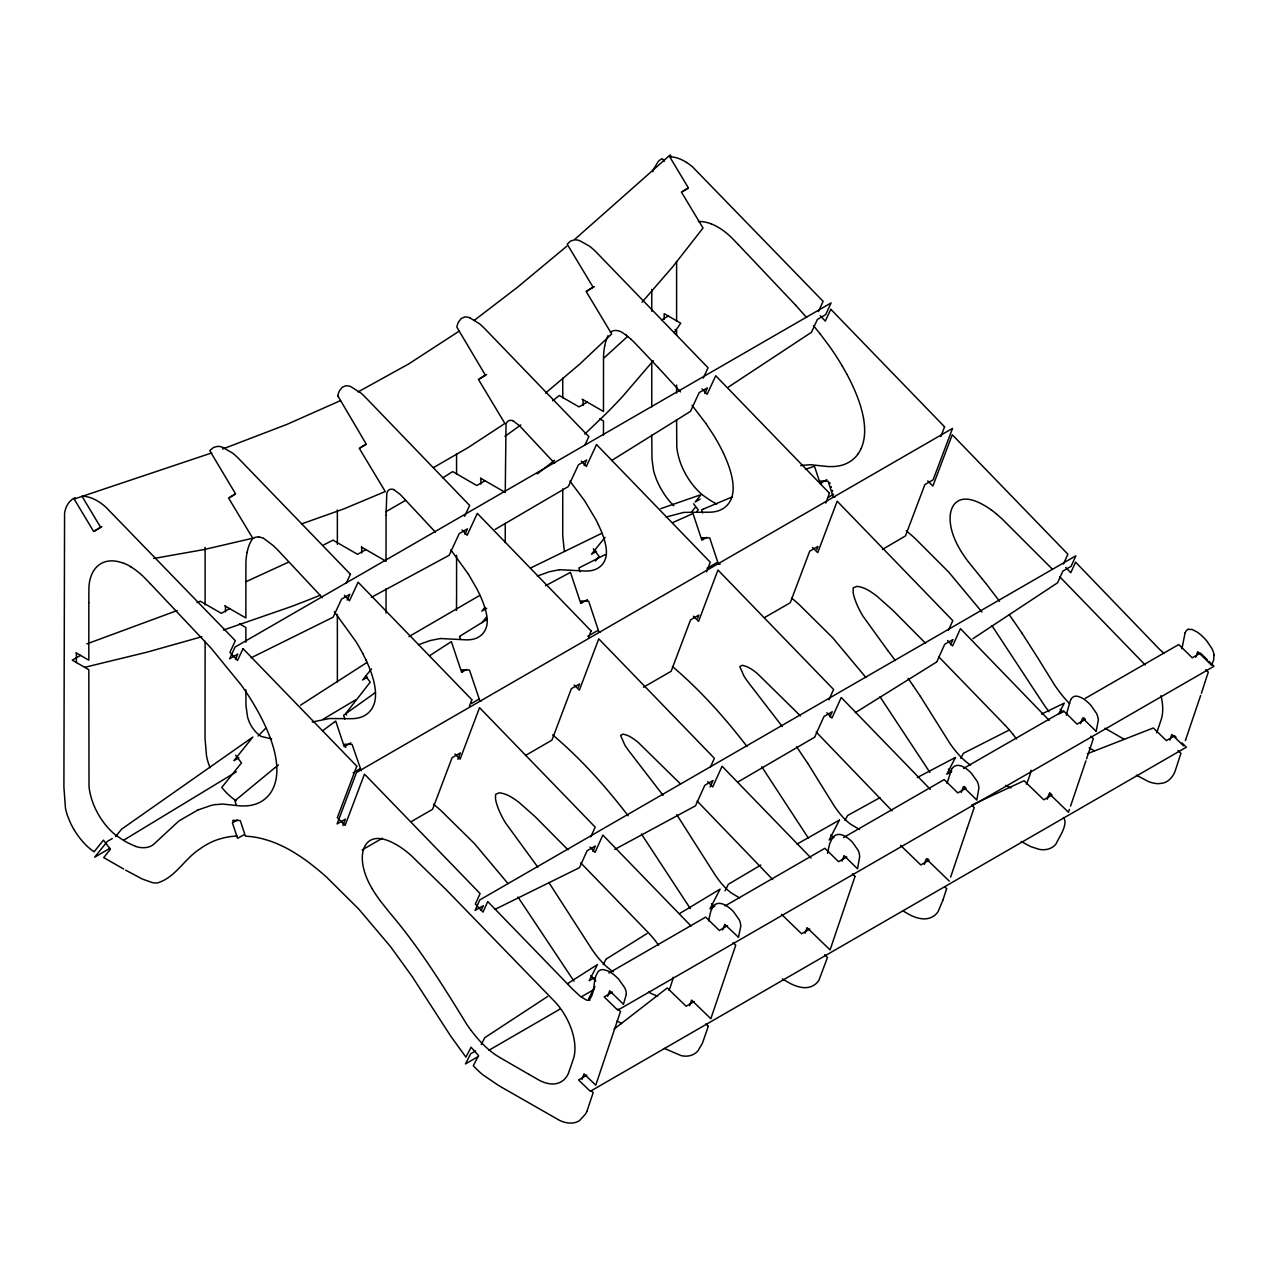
<?xml version="1.0" encoding="UTF-8"?>
<svg xmlns="http://www.w3.org/2000/svg" width="1278" height="1278" viewBox="0 0 1278 1278"><rect width="100%" height="100%" fill="white"/><g stroke="black" fill="none" stroke-linecap="round" stroke-linejoin="round"><path stroke-width="1.5" d="M88.821 602.769L88.821 660.183L76.057 652.818M245.855 689.785L245.967 705.456L247.485 716.623A22.014 12.7 60 0 0 249.673 722.853A20.672 11.933 60 0 0 253.204 728.795A21.119 12.189 60 0 0 257.613 733.716A20.176 11.646 60 0 0 261.191 736.4L271.591 738.908M456.581 555.355L456.581 594.685M562.751 488.819L562.719 535.498L564.205 549.907A43.468 25.097 60 0 0 564.556 551.441M651.764 361.003L651.764 406.867M651.764 289.451L651.764 311.257M676.605 419.951L676.797 446.981A45.209 26.103 60 0 0 678.283 455.607A47.286 27.301 60 0 0 681.094 464.505A46.791 27.014 60 0 0 685.184 473.275A46.711 26.966 60 0 0 690.312 481.55A47.574 27.461 60 0 0 696.286 488.979A44.251 25.544 60 0 0 702.852 495.225L709.705 500.002A120.404 69.523 60 0 0 716.623 503.995M676.605 393.033L676.605 385.061M88.821 602.753L88.933 586.89A57.382 33.132 60 0 1 90.019 579.653A58.852 33.979 60 0 1 92.224 573.375A58.484 33.771 60 0 1 95.499 568.247A58.564 33.819 60 0 1 123.615 563.31M651.764 435.063L651.972 459.026L653.473 470.08A41.759 24.106 60 0 0 655.806 477.7L657.132 481.039A47.717 27.541 60 0 0 662.164 490.8A48.181 27.812 60 0 0 666.876 497.813A46.088 26.614 60 0 0 671.413 503.292L673.794 505.769M676.605 261.415L676.605 320.826M386.052 515.306L386.036 560.483M386.052 515.29L386.803 493.372A12.556 7.253 60 0 1 388.432 490.305A12.684 7.317 60 0 1 391.419 489.186A12.556 7.253 60 0 1 393.672 489.554M456.565 595.404L456.486 610.389M626.316 994.364L623.44 1004.268M1181.942 648.697L1185.121 632.69M708.571 920.879L710.808 911.118L713.204 906.326A21.726 12.54 60 0 1 716.527 903.802A20.368 11.758 60 0 1 724.866 904.92A27.365 15.799 60 0 1 730.856 909.137A29.186 16.854 60 0 1 733.428 911.565L739.355 919.984A12.317 7.109 60 0 1 740.761 926.422L738.492 937.141M827.473 853.369L829.757 843.416L832.585 837.745A25.145 14.521 60 0 1 835.812 835.093A19.729 11.39 60 0 1 843.895 835.636A25.592 14.777 60 0 1 849.822 839.742A27.781 16.039 60 0 1 852.378 842.122L858.225 850.429A13.179 7.604 60 0 1 859.647 856.819L857.538 868.816L844.039 855.589L841.994 861.148M1066.795 713.092L1070.597 699.737M1066.731 713.443L1066.395 715.217M947.014 783.366L951.711 768.877M337.775 395.765L366.195 444.041L360.54 447.731M1204.962 682.26L1208.285 672.132L1205.793 669.688M1204.723 683.043L1201.4 693.315M942.972 899.92L946.615 888.801M942.892 900.207L938.18 911.47A46.791 27.014 60 0 1 935.017 915.048A46.455 26.822 60 0 1 927.812 918.531A46.631 26.918 60 0 1 922.844 918.834A50.018 28.883 60 0 1 913.45 916.502A62.606 36.151 60 0 1 909.009 914.393L902.891 910.894M708.3 1026.314L702.405 1043.263L697.932 1050.867A44.538 25.72 60 0 1 694.321 1053.887A45.481 26.263 60 0 1 686.398 1056.139A45.577 26.311 60 0 1 681.158 1055.628L664.432 1048.471M967.686 826.706L974.203 807.6L971.647 805.092L1024.093 780.73L1043.759 799.756L1052.018 794.996L1049.653 792.711M967.59 826.978L967.302 827.84M950.656 877.059L967.206 828.128M1070.581 806.098L1085.885 760.889M1185.76 739.419L1200.681 695.392M1086.572 758.86L1093.329 738.7L1090.805 736.224M1185.649 739.706L1185.345 740.601M1029.717 775.522L1030.627 772.263A22.285 12.86 60 0 0 1030.899 770.235M1069.478 809.341L1068.472 812.265L1049.206 793.622L1047.225 799.261M738.444 937.269L724.77 924.345L722.725 929.921M596.682 1082.466L620.485 1011.473L617.945 1008.981M596.411 1083.233L595.74 1085.15L584.014 1073.808L582.033 1079.431M653.489 169.319L658.202 161.523A47.574 27.461 60 0 1 662.196 158.664L664.464 161.172M689.609 1005.722L691.59 1000.099L710.84 1018.726L735.729 945.193L733.109 942.621M805.06 933.26L807.041 927.636L830.077 949.921L855.014 876.436M924.266 864.439L926.246 858.816L949.282 881.101M1029.557 775.954L1027.879 780.746A78.645 45.401 60 0 1 1027.129 782.535L1026.378 784.149M1169.833 740.074L1171.814 734.451L1183.556 745.809M607.625 996.345L609.67 990.769L623.233 1004.077M961.264 792.392L963.292 786.817L976.823 800.076L978.884 787.999A13.531 7.812 60 0 0 977.303 781.545L971.408 773.238A28.324 16.358 60 0 0 968.884 770.842A25.991 15.017 60 0 0 962.973 766.704A18.787 10.847 60 0 0 954.858 766.049A24.25 13.994 60 0 0 951.743 768.909M1080.533 723.62L1082.562 718.06L1096.093 731.32M1195.697 657.259L1197.726 651.684L1211.24 664.927M1156.718 732.789L1161.367 719.035A52.286 30.193 60 0 0 1162.389 714.258L1162.469 713.587A45.673 26.359 60 0 0 1162.708 708.252L1162.692 707.501A47.158 27.237 60 0 0 1162.165 701.75L1162.037 700.951A46.759 26.998 60 0 0 1160.951 695.695M356.738 766.289L337.328 817.696L345.092 825.396L364.47 774.117L480.097 893.578L475.368 904.057L482.988 912.109L487.749 901.565L572.608 989.172L580.595 996.584L586.442 1000.051A8.674 5.016 60 0 0 588.87 1000.019C595.979 992.83 592.257 980.53 597.721 972.254A16.758 9.681 60 0 1 601.123 969.794A17.86 10.32 60 0 1 604.095 969.746L608.12 971.04A26.566 15.336 60 0 1 609.989 972.047A32.014 18.483 60 0 1 616.076 976.664A32.972 19.042 60 0 1 618.68 979.204L624.798 987.846A11.278 6.518 60 0 1 626.332 994.38M342.903 825.588L345.332 819.166L337.088 823.927L356.498 772.519L952.541 428.402L933.116 479.809L924.873 484.57L905.447 535.961L882.411 549.428M469.377 706.303L471.822 699.849M457.907 759.372L460.336 752.918L452.092 757.694L432.587 809.293L411.436 821.514M588.599 637.45L591.027 631.028M578.391 687.149L579.605 683.938L571.362 688.698L551.92 740.154L525.45 755.49M706.59 571.841L710.233 562.208L596.522 444.552M697.612 618.312L698.826 615.101L690.567 619.862L671.142 671.285L643.473 687.229M825.796 503.053L829.438 493.372M816.754 549.652L817.968 546.425L809.725 551.185L790.235 602.769L764.851 617.386M940.88 436.581L944.522 426.932M1096.173 731.399L1098.361 719.849A13.515 7.796 60 0 0 1096.476 713.348L1091.124 705.6A30.704 17.732 60 0 0 1088.009 702.469A28.707 16.566 60 0 0 1082.067 698.012L1078.52 696.526A16.39 9.457 60 0 0 1073.68 696.67A20.144 11.63 60 0 0 1070.645 699.785M481.215 910.319L483.308 905.703L475.049 910.463L479.809 899.92L1075.852 555.802L1071.092 566.346L1062.833 571.106L1057.561 582.8L972.862 638.728M590.803 836.818L595.181 827.122L479.554 707.661L460.096 759.148L454.92 754.02M592.912 851.388L595.34 845.988L587.097 850.749L579.461 867.682L495.097 909.313M710.312 767.311L714.386 758.301L598.759 638.84L579.365 690.168L574.189 685.04M710.121 786.976L713.028 780.523L704.785 785.299L695.52 805.811L614.75 849.407M828.943 699.769L833.591 689.481L717.964 570.02L698.587 621.332L693.395 616.204M814.677 737.102L823.99 716.463L832.25 711.702L829.933 716.83M948.436 630.342L952.797 620.661L837.17 501.2L817.728 552.655L812.552 547.527M936.918 661.557L944.714 644.288L952.973 639.511L950.576 644.799M1063.44 564.045L1067.881 554.221L952.254 434.76L932.876 486.039L927.7 480.895M608.04 335.667L607.194 337.632A90.818 52.446 60 0 0 605.884 341.29A76.408 44.123 60 0 0 604.718 345.955M235.471 659.176L237.852 654.032L229.609 658.809L235.056 647.067L831.099 302.934L825.652 314.676L817.393 319.452L811.402 332.328L728.476 387.026M242.996 648.729L237.532 660.47L229.928 652.371L235.344 640.709L105.882 507.19A47.366 27.349 60 0 0 100.051 502.589A47.11 27.205 60 0 0 89.811 497.477A46.471 26.838 60 0 0 81.968 496.231L100.579 527.207L94.923 530.881M346.162 583.455L350.428 574.269M347.137 600.085L349.821 594.302L341.561 599.078L333.159 617.178L251.143 657.787M464.585 516.312L469.633 505.449L366.083 397.985A56.376 32.557 60 0 0 360.652 392.841L350.811 386.643A20.64 11.917 60 0 0 345.715 385.78L342.216 387.33L339.613 390.557A34.554 19.953 60 0 0 337.775 395.765M464.936 534.3L467.46 528.836L459.217 533.613L449.137 555.291L371.355 597.353M585.052 444.776L588.838 436.629L485.033 328.941A56.951 32.877 60 0 0 479.601 323.861L469.761 317.743M584.158 465.448L586.682 460.016L578.423 464.777L568.295 486.599L495.113 529.411M596.491 444.632L586.346 466.454L581.282 461.054M703.251 378.128L708.06 367.792L595.197 251.079A54.347 31.375 60 0 0 589.605 246.271L579.637 240.647A25.784 14.889 60 0 0 574.413 239.865L570.595 241.063L567.192 244.162L593.04 287.167L587.385 290.841M690.615 411.053L699.194 392.602L707.437 387.841L704.817 393.496M818.399 311.56L823.128 301.352L692.436 166.763A50.305 29.043 60 0 0 686.542 162.45M830.78 309.372L825.316 321.113L820.252 315.714M586.906 1111.365L593.152 1092.706L590.931 1090.565M668.953 990.226L669.512 989.012A78.645 45.401 60 0 0 670.215 987.335L673.011 978.74A22.285 12.86 60 0 0 673.234 977.223M1211.592 665.279L1213.653 659.975L1213.988 654.815M481.231 1044.557L484.745 1037.72L547.543 996.536M603.248 964.618L605.9 959.474M594.925 986.6L588.567 998.949L589.877 1000.307M725.009 890.862L728.396 884.248L760.825 865.062M839.358 820.188L829.166 840.013L834.119 837.154M845.014 820.46L847.554 815.54L880.015 797.632M955.273 757.758L946.79 774.26L951.743 771.401M960.752 758.381L963.356 753.333L1008.693 730.297M1058.472 714.418L1064.286 703.124L1041.522 714.098M674.225 332.647L680.727 323.206L664.177 313.653L664.177 319.372M115.595 836.643L121.538 829.214L252.836 737.055L233.874 760.682L238.826 757.822M258.108 735.984L265.457 728.524M371.499 668.905L362.601 679.992L367.553 677.132M653.266 360.7L622.961 396.084A1076.14 621.3 0 0 1 605.676 414.072L584.829 434.025M484.809 607.417L481.822 611.156L486.774 608.296M481.95 622.658L486.439 617.066M605.021 537.351L591.506 554.205L596.459 551.345M595.42 560.994L599.11 556.393L593.296 548.789M691.558 512.015L695.52 507.094M696.558 511.935L698.219 509.858L693.571 503.772M642.003 302.263L672.675 266.846L703.028 228.011L681.414 192.067L688.011 188.265M627.514 336.513L604.19 357.776M574.685 239.417L670.199 154.926L671.413 156.938M566.793 246.223L517.462 287.278L474.154 320.458M274.658 767.918L234.896 800.795L236.462 805.491M614.095 1029.094L667.244 987.958L686.142 1006.233L694.401 1001.473M545.53 393.081L579.605 364.23L611.683 333.957L586.091 291.384L594.35 286.623M274.818 767.806L278.46 764.883M552.687 400.733L559.285 395.509L578.982 406.883L587.241 402.123M322.439 730.904L333.574 722.629M333.718 722.517L335.715 721.048L344.261 746.703L350.859 742.885M520.785 424.951L504.922 436.405M375.524 692.468L343.622 715.265L344.884 719.035M459.361 331.018L408.593 364.006L358.08 391.915M504.906 423.465L468.067 447.604L433.354 467.652M300.586 705.152L367.09 662.387M429.488 655.774L451.374 641.588L461.614 672.308L466.566 669.448M682.708 191.524L688.363 187.85L669.752 156.874L670.599 156.874A45.673 26.375 60 0 1 676.302 157.737L678.81 158.552A48.34 27.908 60 0 1 686.526 162.45M229.864 497.461L235.519 493.787L209.816 450.767A35.257 20.352 60 0 1 210.471 449.936L213.602 447.428L217.484 446.389A26.055 15.032 60 0 1 222.771 447.364L232.756 453.227A52.558 30.337 60 0 1 238.315 458.211L350.252 574.094M479.697 378.815L485.352 375.125L456.821 327.088A34.682 20.017 60 0 1 458.626 321.816L461.214 318.541L464.713 316.992A20.56 11.869 60 0 1 469.761 317.791M567.576 983.629L597.481 964.57L589.174 980.721L594.126 977.862M936.758 661.908L855.381 712.629M690.455 411.404L611.683 460.495M442.747 477.876L452.668 471.598L476.79 485.528L485.033 480.752M459.505 636.428L487.381 619.207M606.076 959.139L647.067 933.531M236.35 771.816L123.79 840.125M833.591 494.187L828.16 497.493M679.864 913.403L720.089 889.137L709.961 908.834L714.913 905.974M408.928 636.62L479.825 595.372M323.206 719.163L355.524 699.897M814.629 737.214L738.061 781.896M109.796 848.368L94.668 857.203L107.336 841.403L112.288 838.544M405.509 500.417L385.796 511.743M471.374 703.571L479.394 698.89M478.547 1056.315L465.448 1063.951L470.687 1053.775L475.64 1050.915M353.175 772.775L359.693 768.989M489.011 1050.212L560.387 1008.901M101.889 526.664L93.629 531.424L74.156 499.043L211.701 452.939M235.168 494.203L228.554 498.005L252.74 538.23L203.921 549.588L153.727 558.486M365.843 444.456L359.246 448.274L385.253 491.535L343.926 508.868L301.576 523.916M486.646 374.582L478.387 379.358L504.698 423.114M80.53 655.39L72.271 660.151L88.821 669.704L89.013 786.337A45.209 26.103 60 0 0 90.498 794.964A47.286 27.301 60 0 0 93.31 803.862A46.791 27.014 60 0 0 97.384 812.632A46.711 26.966 60 0 0 102.528 820.907A47.574 27.461 60 0 0 108.502 828.336A44.251 25.544 60 0 0 115.068 834.582L121.921 839.358A120.404 69.523 60 0 0 128.838 843.352L135.692 846.419M661.7 319.851L668.314 316.033M229.625 608.584L221.366 613.36L200.311 601.203L197.036 602.545M365.827 549.588L357.584 554.348L333.238 540.29M700.104 499.155L695.152 502.014L701.079 494.634L660.742 508.66M587.401 599.654L580.803 603.456L570.515 572.56M706.814 537.319L701.862 540.179L692.995 513.548L672.388 522.734M237.357 819.981L232.404 822.84L237.548 838.304L244.322 834.614M826.786 479.665L820.188 483.483L814.437 466.214L805.923 469.138M608.871 973.021L705.68 917.109L719.29 930.448L727.533 925.687M725.057 905.926L824.901 848.304L838.544 861.676L846.803 856.915M843.576 837.553L944.202 779.58L957.813 792.919L966.072 788.143M1060.117 713.475L1063.424 711.558M612.434 992.095L604.174 996.872L617.753 1010.179L1214.004 666.269L1210.633 662.947M1200.489 653.026L1192.246 657.787L1178.731 644.543L1085.182 698.443M809.837 929.01L801.594 933.771L781.529 914.361M586.826 1075.165L578.567 1079.942L590.308 1091.3L1186.367 747.183L1181.958 742.933M382.441 838.224L362.217 849.838M963.58 768.429L1063.552 710.887L1077.082 724.147L1085.341 719.386L1083.648 717.725M581.41 996.776L594.014 989.523M587.848 636.204L597.737 630.533M797.041 844.087L839.406 820.093M707.022 568.311L716.846 562.687M545.53 585.739L570.451 572.368M917.3 777.519L955.449 757.439M530.418 568.103L601.283 533.549M332.999 540.163L323.542 544.987M605.245 554.588L578.838 567.991L580.116 571.825M340.523 400.605L286.783 424.456L222.516 449.073M288.269 562.272L246.239 581.586M666.157 517.015L683.826 512.382L707.245 512.206A104.189 60.146 60 0 0 711.047 512.143A81.536 47.078 60 0 0 715.233 511.615A71.073 41.04 60 0 0 719.147 510.513A65.418 37.765 60 0 0 722.757 508.788A60.721 35.065 60 0 0 725.984 506.407A54.443 31.439 60 0 0 728.732 503.356A47.941 27.685 60 0 0 730.92 499.586A42.142 24.33 60 0 0 732.406 495.113A40.385 23.308 60 0 0 733.093 489.985A43.308 25.001 60 0 0 732.997 484.362A48.26 27.86 60 0 0 732.166 478.403A55.194 31.87 60 0 0 730.712 472.221A64.219 37.078 60 0 0 728.732 465.943A74.955 43.276 60 0 0 726.303 459.649A87.687 50.625 60 0 0 723.524 453.402M703.763 508.884L701.59 509.81L702.66 513.005M703.922 508.804L732.294 496.918M197.978 809.948L179.064 820.827L153.296 844.678A46.328 26.742 60 0 1 148.2 847.09A47.558 27.445 60 0 1 142.241 847.681A44.522 25.704 60 0 1 135.708 846.435M537.367 576.058L549.492 571.697L559.62 569.7M418.529 644.719L430.287 640.518L440.415 638.521M197.994 809.948L210.806 805.539A154.798 89.364 60 0 1 214.337 804.725L222.596 804.054L239.369 805.827A129.174 74.587 60 0 0 245.584 805.907A100.307 57.909 60 0 0 251.494 805.204A92.192 53.229 60 0 0 257.006 803.59A89.795 51.855 60 0 0 262.054 801.066A84.747 48.931 60 0 0 266.527 797.584A78.469 45.305 60 0 0 270.361 793.159A72.287 41.743 60 0 0 273.412 787.759A67.127 38.755 60 0 0 275.553 781.433A63.117 36.439 60 0 0 276.703 774.228A62.031 35.816 60 0 0 276.767 766.305M1087.386 753.701L1153.331 727.981L1166.367 740.585L1174.61 735.824L1176.08 737.246M177.259 610.517L86.824 643.904M312.247 722.006L329.341 718.54L349.629 718.683A104.189 60.146 60 0 0 353.431 718.619A81.536 47.078 60 0 0 357.6 718.092A71.073 41.04 60 0 0 361.53 716.99A65.418 37.765 60 0 0 365.125 715.265A60.721 35.065 60 0 0 368.352 712.884A54.443 31.439 60 0 0 371.115 709.817A47.941 27.685 60 0 0 373.304 706.063A42.142 24.33 60 0 0 374.789 701.59A40.385 23.308 60 0 0 375.476 696.462A43.308 25.001 60 0 0 375.365 690.839A48.26 27.86 60 0 0 374.55 684.864A55.194 31.87 60 0 0 373.096 678.698A64.219 37.078 60 0 0 371.115 672.42A74.955 43.276 60 0 0 368.687 666.126A87.687 50.625 60 0 0 365.907 659.879M1188.125 629.367L1192.15 629.479L1197.055 631.987A31.774 18.355 60 0 1 1199.355 633.68L1199.515 633.808A37.238 21.502 60 0 1 1203.077 636.987A36.375 21.007 60 0 1 1206.783 640.981L1211.72 648.218A13.691 7.908 60 0 1 1214.068 654.847M223.442 630.054L290.633 606.794A1007.751 581.825 0 0 0 320.139 595.26L322.328 597.737M201.892 636.716L147.034 652.163L84.683 667.324M559.62 569.7L585.388 571.026A87.655 50.609 60 0 0 587.976 570.978A67.574 39.011 60 0 0 591.331 570.595A59.651 34.442 60 0 0 594.494 569.748A56.935 32.861 60 0 0 597.417 568.454A52.446 30.273 60 0 0 600.069 566.665A46.743 26.982 60 0 0 602.385 564.365A40.321 23.276 60 0 0 604.27 561.521A34.346 19.825 60 0 0 605.644 558.087A29.378 16.965 60 0 0 606.347 554.061A28.963 16.726 60 0 0 606.299 549.54A34.538 19.937 60 0 0 605.58 544.716A43.324 25.017 60 0 0 604.318 539.731A53.9 31.119 60 0 0 602.641 534.699A66.152 38.196 60 0 0 600.628 529.667A79.3 45.784 60 0 0 598.392 524.683M440.415 638.521L466.166 639.847A87.655 50.609 60 0 0 468.77 639.799A67.574 39.011 60 0 0 472.125 639.415A59.651 34.442 60 0 0 475.288 638.569A56.935 32.861 60 0 0 478.212 637.275A52.446 30.273 60 0 0 480.863 635.486A46.743 26.982 60 0 0 483.18 633.185A40.321 23.276 60 0 0 485.065 630.342A34.346 19.825 60 0 0 486.439 626.907A29.378 16.965 60 0 0 487.142 622.881A28.963 16.726 60 0 0 487.094 618.36A34.538 19.937 60 0 0 486.375 613.536A43.324 25.017 60 0 0 485.113 608.552M237.085 836.004L232.181 836.387A187.051 107.991 60 0 0 223.522 837.921L218.714 839.263A189.272 109.285 60 0 0 210.806 842.394L206.493 844.646A220.263 127.161 60 0 0 199.416 849.279C184.367 859.008 175.358 877.523 157.705 882.842A36.167 20.879 60 0 1 152.401 882.635L142.241 879.008L125.579 870.126M361.211 770.65L352.105 744.419L344.661 744.211L345.747 747.486M600.005 632.179L598.951 632.115L588.663 601.187L581.202 600.979L581.857 602.896M481.215 701.079L479.889 700.983L469.457 670.023L462.013 669.816L462.652 671.749M720.217 564.173L718.412 564.045L709.721 537.91L702.261 537.703L702.804 539.332M835.285 496.854L833.192 496.711L828.032 481.199L820.588 480.991L821.546 483.899M657.627 996.169L653.825 994.651A90.578 52.286 60 0 1 651.924 993.805L651.476 993.597A85.003 49.075 60 0 1 648.521 992.095M512.925 420.75L519.571 425.766L554.652 463.355M393.72 489.57L400.365 494.586L435.447 532.175M263.54 538.326L273.093 545.482A95.291 55.018 60 0 1 277.725 549.955L320.107 595.244M1094.287 750.761L1089.112 747.806M528.693 1074.207L539.46 1080.373A48.292 27.876 60 0 0 544.172 1082.418L544.795 1082.626A46.471 26.838 60 0 0 549.348 1083.712L549.939 1083.792A46.855 27.046 60 0 0 568.279 1073.712L573.582 1058.392A52.286 30.193 60 0 0 574.605 1053.615L574.685 1052.928A45.673 26.359 60 0 0 574.924 1047.593L574.908 1046.858A47.158 27.237 60 0 0 574.381 1041.107L574.269 1040.404A46.759 26.998 60 0 0 572.959 1034.285L572.752 1033.471A46.887 27.062 60 0 0 570.739 1027.352L570.467 1026.633A46.775 26.998 60 0 0 567.736 1020.451L567.336 1019.652A47.158 27.221 60 0 0 564.061 1013.805L563.582 1013.039A45.704 26.391 60 0 0 559.796 1007.543L559.253 1006.84A52.558 30.352 60 0 0 555.051 1001.888L446.373 889.903L410.749 855.11A111.921 64.619 60 0 0 409.008 853.64L408.385 853.129A85.338 49.267 60 0 0 403.72 849.455L403.241 849.119A75.386 43.532 60 0 0 398.353 845.844L397.873 845.557A78.581 45.369 60 0 0 392.969 842.841L392.41 842.553A67.446 38.947 60 0 0 387.617 840.477L387.074 840.269A53.9 31.119 60 0 0 382.394 838.959L381.866 838.863A45.992 26.55 60 0 0 377.425 838.496L376.866 838.512A41.759 24.106 60 0 0 372.904 839.231L372.409 839.406A39.698 22.924 60 0 0 368.991 841.244L368.687 841.483A38.675 22.333 60 0 0 365.875 844.502L365.684 844.79A38.196 22.061 60 0 0 363.671 848.911L363.511 849.423A38.164 22.046 60 0 0 362.505 854.279L362.425 854.982A38.484 22.221 60 0 0 362.393 860.429L362.441 861.196A39.298 22.684 60 0 0 363.319 867.091L363.495 867.89A41.024 23.691 60 0 0 365.252 873.992L365.54 874.823A44.618 25.768 60 0 0 368.048 880.925L368.415 881.724A52.158 30.113 60 0 0 371.547 887.667L371.706 887.954M675.056 329.452L676.605 330.363L676.605 335.187M582.145 399.183L603.472 411.484L603.52 356.434A80.019 46.2 60 0 1 603.919 351.019A82.495 47.621 60 0 1 604.702 345.971M599.654 418.817L603.472 421.021L603.472 435.095M1105.055 728.252L1124.241 739.355M480.48 478.132L505.257 492.429L506.008 424.552A12.556 7.253 60 0 1 507.638 421.484A12.684 7.317 60 0 1 510.625 420.366A12.556 7.253 60 0 1 512.877 420.734M859.567 829.518L850.908 824.374A32.621 18.835 60 0 1 847.538 821.722L847.154 821.387A40.8 23.563 60 0 1 843.847 818.192L843.48 817.792A46.711 26.966 60 0 1 840.349 814.23L839.934 813.735A59.97 34.618 60 0 1 837.042 809.948L836.755 809.565A78.501 45.321 60 0 1 834.246 805.987L807.84 763.477M361.307 546.968L386.036 561.25M739.467 897.843L731.703 893.194A32.621 18.835 60 0 1 728.332 890.542L727.933 890.207A40.8 23.563 60 0 1 724.642 887.012L724.322 886.676A46.711 26.966 60 0 1 721.127 883.05L720.728 882.555A59.97 34.618 60 0 1 717.821 878.785L717.453 878.258A78.501 45.321 60 0 1 715.041 874.807L676.749 814.645M224.688 605.74L245.855 617.961L245.903 562.895A80.019 46.2 60 0 1 246.287 557.496A82.495 47.621 60 0 1 247.085 552.431M239.497 623.824L245.855 627.498L245.855 642.275M501.503 1058.504L528.054 1073.84M123.631 869.008L103.71 857.602L110.403 849.247L103.438 840.125L94.061 851.803L93.262 851.244A47.637 27.509 60 0 1 87.463 846.499A47.733 27.557 60 0 1 73.613 828.895M501.12 1058.28L495.816 1055.021A65.066 37.557 60 0 1 491.024 1051.49L490.48 1051.043A72.415 41.807 60 0 1 485.8 1046.986L485.193 1046.41A74.092 42.781 60 0 1 480.736 1041.937L480.224 1041.394A80.562 46.519 60 0 1 475.879 1036.458L475.32 1035.787A90.275 52.11 60 0 1 471.247 1030.595L471.247 1030.595M1021.218 841.515L1030.707 846.611L1039.158 849.343A47.861 27.637 60 0 0 1044.398 849.694A46.152 26.646 60 0 0 1052.241 847.314A46.312 26.742 60 0 0 1055.82 844.231C1059.111 837.234 1068.648 824.07 1063.456 817.473M621.603 1023.63L617.082 1020.978M499.315 1085.933L559.908 1120.566A46.871 27.062 60 0 0 565.723 1122.531A45.545 26.295 60 0 0 574.972 1122.579A43.324 25.017 60 0 0 579.445 1120.63L585.324 1114.304A68.405 39.49 60 0 0 586.906 1111.365M498.66 1085.549L482.764 1074.734A70.29 40.576 60 0 1 473.323 1065.724L478.563 1055.548L471.055 1047.241L465.943 1057.194L450.591 1035.931L412.107 976.44L390.493 946.599L358.687 908.993L326.417 876.98A233.075 134.573 60 0 0 316.353 868.401L310.49 863.768A180.326 104.109 60 0 0 300.218 856.404L294.259 852.586A153.887 88.853 60 0 0 283.924 846.851L277.981 844.087A151.187 87.287 60 0 0 267.789 840.285L262.006 838.64A166.795 96.297 60 0 0 252.197 836.739L245.408 836.068L240.248 820.556L232.804 820.348L233.443 822.281M782.312 978.9L789.676 983.133A72.558 41.886 60 0 0 791.961 984.284L792.28 984.427A57.973 33.468 60 0 0 794.101 985.226A51.471 29.713 60 0 0 803.511 987.606A45.88 26.487 60 0 0 808.479 987.351A46.232 26.694 60 0 0 815.699 983.9A46.12 26.63 60 0 0 818.894 980.354L827.473 957.478L824.598 954.682M1136.414 775.187L1148.331 781.513A50.481 29.154 60 0 0 1154.13 783.222A48.372 27.924 60 0 0 1158.89 783.654L1163.252 783.047A45.561 26.311 60 0 0 1167.677 781.002L1168.539 780.395A51.583 29.777 60 0 0 1173.508 774.548A62.255 35.944 60 0 0 1174.993 771.529L1180.936 753.333L1177.981 750.49M613.408 971.823L611.938 970.865A42.046 24.282 60 0 1 608.12 967.925L607.673 967.558A50.545 29.186 60 0 1 603.919 964.075L603.424 963.58A55.497 32.046 60 0 1 599.893 959.746L599.542 959.347A66.712 38.516 60 0 1 596.059 955.065L595.676 954.57A82.447 47.605 60 0 1 592.433 950.145L548.837 882.459M970.561 765.043L969.555 764.388A42.046 24.282 60 0 1 965.737 761.448L965.305 761.081A50.545 29.186 60 0 1 961.535 757.598L961.056 757.103A55.497 32.046 60 0 1 957.51 753.269L957.158 752.87A66.712 38.516 60 0 1 953.692 748.604L953.308 748.109A82.447 47.605 60 0 1 950.065 743.668L920.432 696.446M236.142 800.779L232.452 798.111A46.711 26.966 60 0 1 221.781 787.44L241.478 762.87L235.679 755.266M981.919 578.551L967.67 560.962A93.422 53.932 60 0 1 963.82 555.515L963.324 554.78A67.223 38.819 60 0 1 959.778 549.093L959.331 548.31A52.158 30.113 60 0 1 956.2 542.367L955.832 541.568A44.618 25.768 60 0 1 953.324 535.466L953.037 534.635A41.024 23.691 60 0 1 951.279 528.533L951.104 527.734A39.298 22.684 60 0 1 950.225 521.839L950.177 521.073A38.484 22.221 60 0 1 950.209 515.625L950.273 515.018A38.164 22.046 60 0 1 951.263 510.13L951.407 509.698A38.196 22.061 60 0 1 953.34 505.609L953.612 505.209A38.675 22.333 60 0 1 956.359 502.206L956.775 501.887A39.698 22.924 60 0 1 960.193 500.049L960.625 499.89A41.759 24.106 60 0 1 964.65 499.155L965.21 499.139A45.992 26.55 60 0 1 969.571 499.49L970.034 499.57A53.9 31.119 60 0 1 974.779 500.896L975.402 501.12A67.446 38.947 60 0 1 980.114 503.165L980.593 503.404A78.581 45.369 60 0 1 985.498 506.104L985.977 506.392A75.386 43.532 60 0 1 990.865 509.65L991.504 510.098M625.996 334.964L621.172 331.849A21.646 12.492 60 0 0 616.427 330.523A22.237 12.844 60 0 0 612.338 331.098A21.598 12.476 60 0 0 610.293 332.408M625.996 334.98L630.709 339.005M996.489 514.028L996.329 513.9A85.338 49.267 60 0 0 991.504 510.098M1163.938 653.202L1162.645 652.115A57.238 33.052 60 0 1 1159.034 648.809L1075.565 562.144L1070.772 572.752L1065.692 567.384M552.639 734.898C580.931 758.733 605.676 786.545 628.185 815.827M672.42 666.509C700.296 690.136 724.754 717.581 747.007 746.48M996.648 514.155L996.792 514.283A111.921 64.619 60 0 1 998.533 515.753L1001.473 518.373M1001.936 518.788L1052.529 569.333M927.604 858.8L929.042 860.174L920.799 864.95L900.623 845.429M945.225 887.236L946.663 888.625M705.823 1023.934L708.236 1026.266M1201.336 653.857L1203.029 655.502M1203.876 656.333L1205.569 657.994M1206.4 658.809L1207.247 659.64M1208.94 661.301L1209.787 662.132M964.363 786.481L965.21 787.312M852.394 873.864L854.95 876.373M811.051 858.033L722.07 766.241L712.725 786.928L707.645 781.577M691.078 926.071L602.849 835.061L595.037 852.394L589.941 847.026M925.623 643.345L892.731 610.197L876.788 596.043A90.61 52.318 60 0 0 873.465 593.599L873.082 593.327A61.536 35.528 60 0 0 869.152 590.755L868.705 590.5A44.81 25.864 60 0 0 864.823 588.519L864.327 588.311A45.353 26.183 60 0 0 860.605 587.017L857.873 586.474A21.135 12.205 60 0 0 856.564 586.426L853.353 587.832A5.208 3.003 60 0 0 853.161 588.215L853.161 592.593A25.177 14.537 60 0 0 853.944 596.091L854.231 597.13A40.049 23.116 60 0 0 855.653 601.315L855.861 601.89A47.973 27.701 60 0 0 857.698 606.203L857.969 606.794A53.325 30.784 60 0 0 860.174 611.219L860.493 611.811A71.408 41.231 60 0 0 863.033 616.268L888.178 651.061M800.491 715.936L757.71 673.873A61.232 35.353 60 0 0 754.355 671.174L753.892 670.854A41.056 23.707 60 0 0 750.49 668.586L750.09 668.346A50.018 28.883 60 0 0 746.624 666.573L742.454 665.279L739.962 666.413A2.78 1.613 60 0 0 739.898 666.812L744.052 676.238A69.603 40.193 60 0 0 746.656 680.104L747.023 680.615A79.955 46.168 60 0 0 748.045 682.037L782.264 726.511M680.471 783.941L638.505 742.694A61.232 35.353 60 0 0 635.15 740.01L634.687 739.674A41.056 23.707 60 0 0 631.284 737.406L630.821 737.134A50.018 28.883 60 0 0 627.418 735.393L623.233 734.099L620.757 735.233A2.78 1.613 60 0 0 620.693 735.649L624.846 745.058A69.603 40.193 60 0 0 627.45 748.94L627.817 749.451A79.955 46.168 60 0 0 628.84 750.873L663.058 795.331M568.007 849.822L535.115 816.658L519.156 802.52A90.61 52.318 60 0 0 515.833 800.06L515.465 799.804A61.536 35.528 60 0 0 511.519 797.232L511.072 796.977A44.81 25.864 60 0 0 507.206 794.996L506.695 794.772A45.353 26.183 60 0 0 502.973 793.494L500.257 792.951A21.135 12.205 60 0 0 498.947 792.903L495.72 794.309A5.208 3.003 60 0 0 495.544 794.692L495.529 799.069A25.177 14.537 60 0 0 496.311 802.552L496.615 803.606A40.049 23.116 60 0 0 498.021 807.792L498.244 808.351A47.973 27.701 60 0 0 500.065 812.68L500.337 813.271A53.325 30.784 60 0 0 502.542 817.696L502.861 818.287A71.408 41.231 60 0 0 505.417 822.744L537.798 867.139M1059.829 576.841L1142.836 662.515A52.558 30.352 60 0 1 1144.976 664.943M938.803 656.86L1004.604 724.738M816.195 732.038L892.076 810.875M697.133 801.034L772.711 879.536M580.723 862.874L648.793 933.148A88.885 51.312 60 0 1 650.981 935.576L651.445 936.103A83.613 48.276 60 0 1 654.815 940.161L655.263 940.72A85.322 49.267 60 0 1 658.442 944.905L658.601 945.113M830.812 309.292L944.57 426.82M829.486 493.26L715.728 375.732L707.117 394.263L702.053 388.863M591.075 630.901L477.317 513.373L467.141 535.274L462.077 529.875M471.87 699.737L358.112 582.209L349.501 600.74L344.421 595.34M243.028 648.649L356.786 766.177M738.253 244.513L795.651 305.202M150.469 583.87L210.998 648.042L241.111 684.88A170.805 98.614 60 0 1 243.89 688.826A158.935 91.76 60 0 1 249.29 696.925A149.909 86.553 60 0 1 254.386 705.248A144.11 83.198 60 0 1 259.178 713.747A131.33 75.817 60 0 1 263.603 722.437A113.311 65.418 60 0 1 267.597 731.24A96.777 55.865 60 0 1 271.048 740.138A83.166 48.021 60 0 1 273.812 749.052A72.958 42.126 60 0 1 275.76 757.822A65.673 37.909 60 0 1 276.767 766.289M738.237 244.497L731.831 237.9A62.718 36.215 60 0 0 725.153 232.005A57.606 33.26 60 0 0 718.284 227.324A58.804 33.947 60 0 0 711.399 223.969M150.453 583.854L144.031 577.241A62.718 36.215 60 0 0 137.369 571.362A57.606 33.26 60 0 0 130.5 566.681M947.573 640.566L952.653 645.917L960.449 628.648L1046.842 717.964A59.842 34.554 60 0 0 1049.302 720.265M826.85 712.741L831.93 718.108L841.244 697.468L929.106 788.127A67.031 38.707 60 0 0 930.32 789.325M1004.955 725.121L1006.409 726.671A88.885 51.312 60 0 1 1008.598 729.115L1008.885 729.434M658.058 367.409L635.358 343.494A95.291 55.018 60 0 0 630.725 339.021M658.074 367.425L680.503 391.883M795.667 305.218L806.562 317.503M1060.101 709.274L1062.593 712.038M948.404 769.116L950.912 771.88M830.78 834.869L833.288 837.633M711.574 903.674L714.082 906.437M590.787 975.561L595.804 981.105M1009.013 729.578L1009.061 729.642A83.613 48.276 60 0 1 1012.432 733.684L1012.719 734.035M389.694 912.7C419.152 947.238 443.178 985.881 466.853 1024.477A106.553 61.52 60 0 0 470.719 1029.892L470.911 1030.164M389.135 912.029L380.413 901.022M982.127 578.806L986.392 584.078M813.447 325.634L820.204 333.973M691.989 405.286L705.999 423.577M334.357 611.763L355.971 641.62A121.059 69.891 60 0 1 359.501 647.595A113.039 65.258 60 0 1 362.824 653.681M569.908 481.103L584.621 500.752L595.931 519.731A92.959 53.676 60 0 1 598.376 524.667M450.703 549.939L452.396 552.032M452.412 552.032L468.419 574.189M1012.831 734.179L1012.879 734.243A85.322 49.267 60 0 1 1016.074 738.428L1016.489 738.988M986.664 584.413L999.54 601.283M820.22 333.989L828.895 345.523A170.805 98.614 60 0 1 831.674 349.469A158.935 91.76 60 0 1 837.074 357.568A149.909 86.553 60 0 1 842.186 365.891M888.402 651.333L895.319 660.534M507.957 883.545L474.362 843.496L440.734 810.364A226.094 130.532 60 0 0 433.45 804.197M865.989 677.596L832.745 637.818L798.878 604.286A228.139 131.714 60 0 0 791.593 598.088M365.572 676.078L370.221 682.164L345.715 713.555A47.382 27.365 60 0 0 346.546 715.041M981.967 612.066L948.755 572.145L915.016 538.357A237.948 137.369 60 0 0 906.246 530.769M573.982 981.169L517.941 897.012M991.968 625.693L1043.695 704.37A163.36 94.316 60 0 0 1048.982 711.702M929.905 772.407L880.015 696.782M1009.364 614.91L1013.198 620.373M1013.326 620.549L1021.777 632.866M908.067 678.298L913.131 685.599M705.999 423.593L713.587 435.143A121.059 69.891 60 0 1 717.118 441.118A113.039 65.258 60 0 1 720.441 447.204A101.234 58.453 60 0 1 723.524 453.386M641.444 834.039L690.312 908.578M761.784 766.816L808.399 838.16M796.641 746.815L807.808 763.413M913.179 685.679L920.384 696.366M1021.841 632.961L1038.231 658.569M375.988 894.776L375.988 894.776A93.422 53.932 60 0 0 379.885 900.319M375.604 894.217L375.604 894.217A67.223 38.819 60 0 1 371.978 888.45L371.93 888.354M468.435 574.205L476.71 588.567A92.959 53.676 60 0 1 479.17 593.487A79.3 45.784 60 0 1 481.423 598.471A66.152 38.196 60 0 1 483.419 603.504A53.9 31.119 60 0 1 485.113 608.536M1038.631 659.24L1054.638 685.12A106.553 61.52 60 0 0 1058.504 690.535L1059.031 691.238A90.275 52.11 60 0 0 1063.104 696.43L1063.663 697.101A80.562 46.519 60 0 0 1067.945 701.957L1068.52 702.581A74.092 42.781 60 0 0 1069.622 703.747M75.466 498.5L75.003 497.749A47.11 27.205 60 0 0 71.217 500.177A46.503 26.854 60 0 0 66.568 506.439L66.089 507.558A43.596 25.161 60 0 0 64.571 513.277L63.9 787.04L65.466 808.143A40.832 23.579 60 0 0 67.51 815.715L70.194 822.345A46.359 26.758 60 0 0 73.581 828.847M210.039 767.695L208.298 762.902A43.117 24.889 60 0 1 206.477 755.602L205.023 738.077L205.119 641.316M829.726 482.589L830.045 483.547M831.019 486.455L831.339 487.413M832.298 490.321L832.617 491.295M459.569 636.62L460.208 638.553M337.376 681.877L337.36 614.526M583.119 399.726L583.119 405.445M562.751 378.128L562.751 397.777M505.257 523.309L505.257 542.527M480.911 478.371L480.911 484.09M456.565 453.61L456.565 474.362M386.036 588.743L386.036 613.041M361.706 547.208L361.706 552.927M337.36 509.938L337.36 544.332M225.487 606.203L225.487 611.922M205.119 547.351L205.119 604.893M76.392 653.01L76.392 662.547M537.303 473.898A977.558 564.381 0 0 0 547.224 466.135L547.607 465.831A1007.751 581.825 0 0 0 554.524 460.256M1185.217 632.77A15.847 9.154 60 0 1 1188.077 629.271M711.383 223.954A58.484 33.771 60 0 0 704.705 222.021A58.564 33.819 60 0 0 698.379 221.541M800.699 465.671A154.798 89.364 60 0 1 802.137 465.368L810.38 464.697L827.154 466.47A129.174 74.587 60 0 0 833.368 466.55A100.307 57.909 60 0 0 839.279 465.847A92.192 53.229 60 0 0 844.79 464.233A89.795 51.855 60 0 0 849.838 461.709A84.747 48.931 60 0 0 854.327 458.227A78.469 45.305 60 0 0 858.145 453.802M861.196 448.418A72.287 41.743 60 0 1 858.145 453.786M861.196 448.386A67.127 38.755 60 0 0 863.337 442.076A63.117 36.439 60 0 0 864.487 434.887A62.031 35.816 60 0 0 864.551 426.948M863.545 418.481A65.673 37.909 60 0 1 864.551 426.932M863.545 418.465A72.958 42.126 60 0 0 861.596 409.711A83.166 48.021 60 0 0 858.832 400.813A96.777 55.865 60 0 0 855.381 391.915A113.311 65.418 60 0 0 851.404 383.096A131.33 75.817 60 0 0 846.979 374.422M842.186 365.907A144.11 83.198 60 0 1 846.963 374.406M652.85 171.731A49.171 28.388 60 0 1 653.473 169.303M123.822 563.247A58.852 33.979 60 0 1 130.691 566.601M1005.658 785.363A85.003 49.075 60 0 0 1009.029 787.088L1009.54 787.328A90.578 52.286 60 0 0 1010.978 787.967M254.705 537.575A21.598 12.476 60 0 0 251.686 539.955L249.577 544.093A90.818 52.446 60 0 0 248.251 547.767A76.408 44.123 60 0 0 247.085 552.431M258.603 536.984A21.598 12.476 60 0 1 263.316 538.294M254.705 537.575A22.237 12.844 60 0 1 258.795 536.984M362.824 653.697A101.234 58.453 60 0 1 365.891 659.863"/></g></svg>
